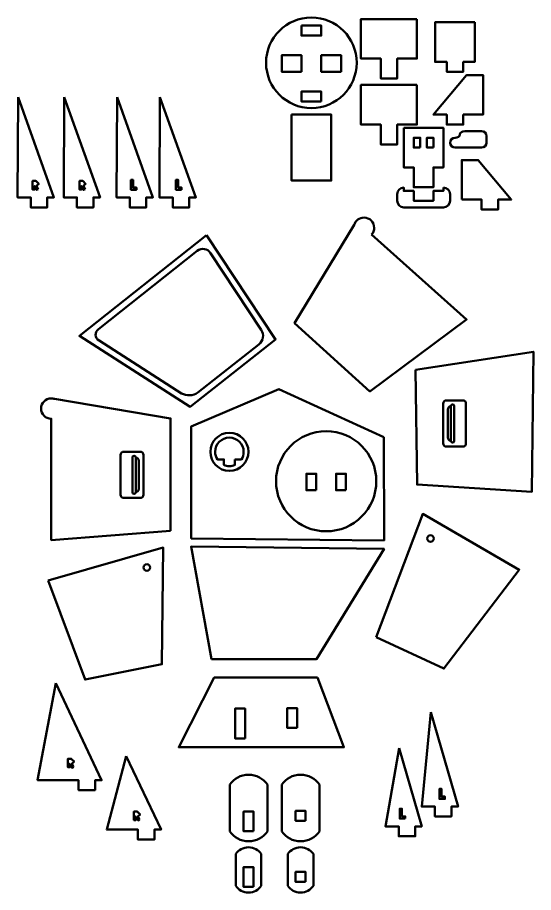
# Model space of a CAD drawing. Header units: inches. Extents: x 1117 to 1992, y -2324 to -585.
# Drawn here: x 1551.8 to 1708.2, y -855.2 to -589.9 of the extents above; entities that cross this region are included whole.
import ezdxf

# ---------------------------------------------------------------- set-up
doc = ezdxf.new("R2010")
doc.units = ezdxf.units.IN
doc.header["$MEASUREMENT"] = 0
doc.layers.add('Layer 1', color=7, linetype='Continuous')

# ---------------------------------------------------------------- blocks, each defined once
blk = doc.blocks.new('block 2')
at = {"layer": 'Layer 1', "color": 18, "lineweight": 50, "true_color": 0x010101}
blk.add_lwpolyline([(1609.12, -655.86), (1630.02, -687.55), (1604.18, -707.9), (1570.59, -686.4), (1609.12, -655.86)], dxfattribs=at)
at = {"layer": 'Layer 1', "color": 240, "lineweight": 50, "true_color": 0xec2227}
blk.add_open_spline([(1576.56, -687.85), (1575.17, -686.96), (1575.09, -685.39), (1576.38, -684.37), (1576.38, -684.37), (1606.3, -660.64), (1606.3, -660.64), (1607.6, -659.62), (1609.4, -659.91), (1610.31, -661.28), (1610.31, -661.28), (1625.69, -684.62), (1625.69, -684.62), (1626.59, -685.99), (1626.28, -687.95), (1624.98, -688.98), (1624.98, -688.98), (1606.41, -703.59), (1606.41, -703.59), (1605.12, -704.62), (1602.92, -704.72), (1601.53, -703.83), (1601.53, -703.83), (1576.56, -687.85), (1576.56, -687.85)], degree=3, knots=[0, 0, 0, 0, 1, 1, 1, 2, 2, 2, 3, 3, 3, 4, 4, 4, 5, 5, 5, 6, 6, 6, 7, 7, 7, 8, 8, 8, 8], dxfattribs=at)
blk = doc.blocks.new('block 3')
at = {"layer": 'Layer 1', "color": 18, "lineweight": 50, "true_color": 0x010101}
for points, knots in [([(1598.18, -745.56), (1598.18, -745.56), (1598.18, -711.41), (1598.18, -711.41), (1598.18, -711.41), (1563.03, -705.53), (1563.03, -705.53), (1562.72, -705.42), (1562.39, -705.36), (1562.04, -705.36), (1560.33, -705.36), (1558.95, -706.74), (1558.95, -708.45), (1558.95, -710.15), (1560.33, -711.53), (1562.04, -711.53), (1562.04, -711.53), (1562.04, -748.34), (1562.04, -748.34), (1562.04, -748.34), (1598.18, -745.56), (1598.18, -745.56)], [0, 0, 0, 0, 1, 1, 1, 2, 2, 2, 3, 3, 3, 4, 4, 4, 5, 5, 5, 6, 6, 6, 7, 7, 7, 7]), ([(1586.64, -733.82), (1586.64, -733.82), (1586.64, -723.25), (1586.64, -723.25), (1586.64, -722.97), (1586.87, -722.75), (1587.15, -722.75), (1587.42, -722.75), (1587.65, -722.97), (1587.65, -723.25), (1587.65, -723.25), (1587.65, -733.82), (1587.65, -733.82), (1587.65, -734.1), (1587.42, -734.32), (1587.15, -734.32), (1586.87, -734.32), (1586.64, -734.1), (1586.64, -733.82)], [0, 0, 0, 0, 1, 1, 1, 2, 2, 2, 3, 3, 3, 4, 4, 4, 5, 5, 5, 6, 6, 6, 6])]:
    blk.add_open_spline(points, degree=3, knots=knots, dxfattribs=at)
at = {"layer": 'Layer 1', "color": 240, "lineweight": 50, "true_color": 0xec2227}
for points, knots in [([(1589, -735.56), (1589.55, -735.56), (1590, -735.11), (1590, -734.56), (1590, -734.56), (1590, -722.52), (1590, -722.52), (1590, -721.97), (1589.55, -721.52), (1589, -721.52), (1589, -721.52), (1584.07, -721.52), (1584.07, -721.52), (1583.52, -721.52), (1583.07, -721.97), (1583.07, -722.52), (1583.07, -722.52), (1583.07, -734.56), (1583.07, -734.56), (1583.07, -735.11), (1583.52, -735.56), (1584.07, -735.56), (1584.07, -735.56), (1589, -735.56), (1589, -735.56)], [0, 0, 0, 0, 1, 1, 1, 2, 2, 2, 3, 3, 3, 4, 4, 4, 5, 5, 5, 6, 6, 6, 7, 7, 7, 8, 8, 8, 8]), ([(1587.53, -733.82), (1588.08, -733.82), (1588.53, -733.38), (1588.53, -732.82), (1588.53, -732.82), (1588.53, -724.25), (1588.53, -724.25), (1588.53, -723.7), (1588.08, -723.25), (1587.53, -723.25)], [0, 0, 0, 0, 1, 1, 1, 2, 2, 2, 3, 3, 3, 3])]:
    blk.add_open_spline(points, degree=3, knots=knots, dxfattribs=at)
blk = doc.blocks.new('block 4')
at = {"layer": 'Layer 1', "color": 18, "lineweight": 50, "true_color": 0x010101}
blk.add_lwpolyline([(1672.44, -696.69), (1672.9, -731.5), (1707.69, -733.69), (1708.15, -691.2), (1672.44, -696.69)], dxfattribs=at)
at = {"layer": 'Layer 1', "color": 240, "lineweight": 50, "true_color": 0xec2227}
for points, knots in [([(1681.78, -705.95), (1681.22, -705.95), (1680.78, -706.4), (1680.78, -706.95), (1680.78, -706.95), (1680.78, -718.99), (1680.78, -718.99), (1680.78, -719.54), (1681.22, -719.99), (1681.78, -719.99), (1681.78, -719.99), (1686.7, -719.99), (1686.7, -719.99), (1687.25, -719.99), (1687.7, -719.54), (1687.7, -718.99), (1687.7, -718.99), (1687.7, -706.95), (1687.7, -706.95), (1687.7, -706.4), (1687.25, -705.95), (1686.7, -705.95), (1686.7, -705.95), (1681.78, -705.95), (1681.78, -705.95)], [0, 0, 0, 0, 1, 1, 1, 2, 2, 2, 3, 3, 3, 4, 4, 4, 5, 5, 5, 6, 6, 6, 7, 7, 7, 8, 8, 8, 8]), ([(1683.25, -707.69), (1682.69, -707.69), (1682.25, -708.13), (1682.25, -708.69), (1682.25, -708.69), (1682.25, -717.26), (1682.25, -717.26), (1682.25, -717.81), (1682.69, -718.26), (1683.25, -718.26)], [0, 0, 0, 0, 1, 1, 1, 2, 2, 2, 3, 3, 3, 3])]:
    blk.add_open_spline(points, degree=3, knots=knots, dxfattribs=at)
at = {"layer": 'Layer 1', "color": 18, "lineweight": 50, "true_color": 0x010101}
blk.add_open_spline([(1684.13, -718.26), (1684.13, -718.54), (1683.9, -718.76), (1683.63, -718.76), (1683.35, -718.76), (1683.13, -718.54), (1683.13, -718.26), (1683.13, -718.26), (1683.13, -707.69), (1683.13, -707.69), (1683.13, -707.41), (1683.35, -707.19), (1683.63, -707.19), (1683.9, -707.19), (1684.13, -707.41), (1684.13, -707.69), (1684.13, -707.69), (1684.13, -718.26), (1684.13, -718.26)], degree=3, knots=[0, 0, 0, 0, 1, 1, 1, 2, 2, 2, 3, 3, 3, 4, 4, 4, 5, 5, 5, 6, 6, 6, 6], dxfattribs=at)
blk = doc.blocks.new('block 6')
at = {"layer": 'Layer 1', "color": 240, "lineweight": 50, "true_color": 0xec2227}
for points, knots in [([(1616.02, -715.8), (1619.2, -715.8), (1621.79, -718.38), (1621.79, -721.56), (1621.79, -724.75), (1619.2, -727.33), (1616.02, -727.33), (1612.83, -727.33), (1610.25, -724.75), (1610.25, -721.56), (1610.25, -718.38), (1612.83, -715.8), (1616.02, -715.8)], [0, 0, 0, 0, 1, 1, 1, 2, 2, 2, 3, 3, 3, 4, 4, 4, 4]), ([(1617.69, -723.88), (1617.69, -723.88), (1619.66, -723.88), (1619.66, -723.88), (1620.09, -723.21), (1620.34, -722.42), (1620.34, -721.57), (1620.34, -719.18), (1618.4, -717.24), (1616.02, -717.24), (1613.63, -717.24), (1611.7, -719.18), (1611.7, -721.57), (1611.7, -722.42), (1611.95, -723.21), (1612.37, -723.88), (1612.37, -723.88), (1614.34, -723.88), (1614.34, -723.88), (1614.34, -723.88), (1614.34, -725.55), (1614.34, -725.55), (1614.86, -725.77), (1615.42, -725.89), (1616.02, -725.89), (1616.61, -725.89), (1617.18, -725.77), (1617.69, -725.55), (1617.69, -725.55), (1617.69, -723.88), (1617.69, -723.88)], [0, 0, 0, 0, 1, 1, 1, 2, 2, 2, 3, 3, 3, 4, 4, 4, 5, 5, 5, 6, 6, 6, 7, 7, 7, 8, 8, 8, 9, 9, 9, 10, 10, 10, 10])]:
    blk.add_open_spline(points, degree=3, knots=knots, dxfattribs=at)
blk = doc.blocks.new('block 7')
at = {"layer": 'Layer 1', "color": 18, "lineweight": 50, "true_color": 0x010101}
blk.add_lwpolyline([(1561.12, -760.58), (1595.96, -750.59), (1595.57, -785.95), (1572.29, -790.63), (1561.12, -760.58)], dxfattribs=at)
at = {"layer": 'Layer 1', "color": 240, "lineweight": 50, "true_color": 0xec2227}
blk.add_open_spline([(1591, -755.64), (1591.55, -755.64), (1592, -756.08), (1592, -756.64), (1592, -757.19), (1591.55, -757.64), (1591, -757.64), (1590.44, -757.64), (1590, -757.19), (1590, -756.64), (1590, -756.08), (1590.44, -755.64), (1591, -755.64)], degree=3, knots=[0, 0, 0, 0, 1, 1, 1, 2, 2, 2, 3, 3, 3, 4, 4, 4, 4], dxfattribs=at)
blk = doc.blocks.new('block 8')
at = {"layer": 'Layer 1', "color": 18, "lineweight": 50, "true_color": 0x010101}
blk.add_lwpolyline([(1660.52, -777.75), (1674.61, -740.4), (1703.85, -757.3), (1681.03, -787.31), (1660.52, -777.75)], dxfattribs=at)
at = {"layer": 'Layer 1', "color": 240, "lineweight": 50, "true_color": 0xec2227}
blk.add_open_spline([(1676.95, -746.85), (1677.5, -746.85), (1677.94, -747.29), (1677.94, -747.85), (1677.94, -748.4), (1677.5, -748.85), (1676.95, -748.85), (1676.39, -748.85), (1675.95, -748.4), (1675.95, -747.85), (1675.95, -747.29), (1676.39, -746.85), (1676.95, -746.85)], degree=3, knots=[0, 0, 0, 0, 1, 1, 1, 2, 2, 2, 3, 3, 3, 4, 4, 4, 4], dxfattribs=at)

msp = doc.modelspace()

# ---------------------------------------------------------------- linework, layer by layer
at = {"layer": 'Layer 1', "color": 18, "lineweight": 50, "true_color": 0x010101}
for points in [[(1672.86, -590.33), (1655.86, -590.33), (1655.86, -602.33), (1661.86, -602.33), (1661.86, -608.33), (1666.86, -608.33), (1666.86, -602.33), (1672.86, -602.33), (1672.86, -590.33)], [(1690.36, -591.33), (1678.36, -591.33), (1678.36, -603.33), (1681.86, -603.33), (1681.86, -606.33), (1686.86, -606.33), (1686.86, -603.33), (1690.36, -603.33), (1690.36, -591.33)], [(1637.86, -592.33), (1643.86, -592.33), (1643.86, -595.33), (1637.86, -595.33), (1637.86, -592.33)], [(1637.86, -606.33), (1631.86, -606.33), (1631.86, -601.33), (1637.86, -601.33), (1637.86, -606.33)], [(1649.86, -606.33), (1643.86, -606.33), (1643.86, -601.33), (1649.86, -601.33), (1649.86, -606.33)], [(1686.86, -619.33), (1686.86, -622.33), (1681.86, -622.33), (1681.86, -619.33), (1677.86, -619.33), (1687.86, -607.33), (1692.86, -607.33), (1692.86, -619.33), (1686.86, -619.33)], [(1643.86, -615.33), (1637.86, -615.33), (1637.86, -612.33), (1643.86, -612.33), (1643.86, -615.33)], [(1672.86, -610.33), (1655.86, -610.33), (1655.86, -622.33), (1661.86, -622.33), (1661.86, -628.33), (1666.86, -628.33), (1666.86, -622.33), (1672.86, -622.33), (1672.86, -610.33)], [(1551.97, -614.01), (1551.82, -644.44), (1555.84, -644.44), (1555.84, -647.44), (1560.84, -647.44), (1560.84, -644.44), (1562.84, -644.44), (1551.97, -614.01)], [(1565.97, -614.01), (1565.82, -644.44), (1569.84, -644.44), (1569.84, -647.44), (1574.84, -647.44), (1574.84, -644.44), (1576.84, -644.44), (1565.97, -614.01)], [(1581.99, -614.01), (1581.84, -644.44), (1585.84, -644.44), (1585.84, -647.44), (1590.84, -647.44), (1590.84, -644.44), (1592.86, -644.44), (1581.99, -614.01)], [(1594.99, -614.01), (1594.84, -644.44), (1598.84, -644.44), (1598.84, -647.44), (1603.84, -647.44), (1603.84, -644.44), (1605.86, -644.44), (1594.99, -614.01)], [(1634.86, -619.33), (1646.86, -619.33), (1646.86, -639.33), (1634.86, -639.33), (1634.86, -619.33)], [(1668.86, -623.33), (1668.86, -635.33), (1671.86, -635.33), (1671.86, -641.33), (1677.86, -641.33), (1677.86, -635.33), (1680.86, -635.33), (1680.86, -623.33), (1668.86, -623.33)], [(1673.86, -629.33), (1671.86, -629.33), (1671.86, -626.33), (1673.86, -626.33), (1673.86, -629.33)], [(1677.86, -629.33), (1675.86, -629.33), (1675.86, -626.33), (1677.86, -626.33), (1677.86, -629.33)], [(1686.42, -645.09), (1686.42, -633.09), (1691.42, -633.09), (1701.41, -645.09), (1697.42, -645.09), (1697.42, -648.09), (1692.41, -648.09), (1692.41, -645.09), (1686.42, -645.09)], [(1587.84, -642.11), (1586.17, -642.11), (1586.17, -639.11), (1586.84, -639.11), (1586.84, -641.44), (1587.84, -641.44), (1587.84, -642.11), (1587.84, -642.11)], [(1601.51, -642.11), (1599.84, -642.11), (1599.84, -639.11), (1600.51, -639.11), (1600.51, -641.44), (1601.51, -641.44), (1601.51, -642.11)], [(1558.09, -641.91), (1557.58, -642.17), (1556.97, -640.95), (1556.97, -642.04), (1556.39, -642.04), (1556.39, -639.44), (1557.38, -639.44), (1558.24, -640.31), (1557.61, -640.94), (1558.09, -641.91)], [(1572.32, -641.91), (1571.81, -642.17), (1571.2, -640.95), (1571.2, -642.04), (1570.62, -642.04), (1570.62, -639.44), (1571.61, -639.44), (1572.47, -640.31), (1571.84, -640.94), (1572.32, -641.91)], [(1662.79, -717.07), (1630.98, -702.57), (1604.45, -713.84), (1604.45, -747.83), (1662.91, -748.42), (1662.79, -717.07)], [(1642.34, -733.2), (1639.34, -733.2), (1639.34, -728.2), (1642.34, -728.2), (1642.34, -733.2)], [(1651.34, -733.2), (1648.34, -733.2), (1648.34, -728.2), (1651.34, -728.2), (1651.34, -733.2)], [(1610.64, -784.39), (1604.43, -750.3), (1662.89, -751), (1642.46, -784.39), (1610.64, -784.39)], [(1642.74, -789.94), (1611.41, -789.94), (1600.68, -811.13), (1650.7, -811.13), (1642.74, -789.94)], [(1563.45, -791.7), (1557.88, -821.12), (1570.31, -821.12), (1570.31, -824.12), (1575.31, -824.12), (1575.31, -821.12), (1577.31, -821.12), (1563.45, -791.7)], [(1620.76, -808.44), (1617.76, -808.44), (1617.76, -799.39), (1620.76, -799.39), (1620.76, -808.44)], [(1636.55, -805.27), (1633.55, -805.27), (1633.55, -799.27), (1636.55, -799.27), (1636.55, -805.27)], [(1677.02, -800.53), (1674.29, -829.12), (1678.31, -829.12), (1678.31, -832.12), (1683.31, -832.12), (1683.31, -829.12), (1685.31, -829.12), (1677.02, -800.53)], [(1667.45, -811.38), (1663.29, -835.12), (1667.31, -835.12), (1667.31, -838.12), (1672.31, -838.12), (1672.31, -835.12), (1674.31, -835.12), (1667.45, -811.38)], [(1584.79, -813.86), (1578.84, -836.12), (1588.31, -836.12), (1588.31, -839.12), (1593.31, -839.12), (1593.31, -836.12), (1595.31, -836.12), (1584.79, -813.86)], [(1568.8, -817.09), (1568.28, -817.34), (1567.67, -816.13), (1567.67, -817.21), (1567.09, -817.21), (1567.09, -814.62), (1568.08, -814.62), (1568.94, -815.49), (1568.31, -816.12), (1568.8, -817.09)], [(1681.31, -826.79), (1679.64, -826.79), (1679.64, -823.79), (1680.31, -823.79), (1680.31, -826.12), (1681.31, -826.12), (1681.31, -826.79), (1681.31, -826.79)], [(1669.31, -832.79), (1667.64, -832.79), (1667.64, -829.79), (1668.31, -829.79), (1668.31, -832.12), (1669.31, -832.12), (1669.31, -832.79)], [(1588.79, -833.09), (1588.28, -833.34), (1587.67, -832.13), (1587.67, -833.22), (1587.09, -833.22), (1587.09, -830.62), (1588.08, -830.62), (1588.94, -831.49), (1588.31, -832.12), (1588.79, -833.09)], [(1623.33, -836.62), (1620.33, -836.62), (1620.33, -830.62), (1623.33, -830.62), (1623.33, -836.62)], [(1639.09, -833.44), (1636.09, -833.44), (1636.09, -830.44), (1639.09, -830.44), (1639.09, -833.44)], [(1623.32, -853.46), (1620.32, -853.46), (1620.32, -847.47), (1623.32, -847.47), (1623.32, -853.46)], [(1639.09, -851.96), (1636.09, -851.96), (1636.09, -848.96), (1639.09, -848.96), (1639.09, -851.96)]]:
    msp.add_lwpolyline(points, dxfattribs=at)
for points, knots in [([(1640.86, -589.87), (1633.28, -589.87), (1627.14, -596.02), (1627.14, -603.6), (1627.14, -611.18), (1633.28, -617.33), (1640.86, -617.33), (1648.45, -617.33), (1654.59, -611.18), (1654.59, -603.6), (1654.59, -596.02), (1648.45, -589.87), (1640.86, -589.87)], [0, 0, 0, 0, 1, 1, 1, 2, 2, 2, 3, 3, 3, 4, 4, 4, 4]), ([(1693.92, -625.83), (1693.92, -625), (1693.24, -624.33), (1692.42, -624.33), (1692.42, -624.33), (1687.36, -624.33), (1687.36, -624.33), (1686.54, -624.33), (1685.86, -624.78), (1685.86, -625.33), (1685.86, -625.88), (1685.2, -626.33), (1684.39, -626.33), (1683.58, -626.33), (1682.92, -627), (1682.92, -627.83), (1682.92, -628.65), (1683.59, -629.33), (1684.42, -629.33), (1684.42, -629.33), (1692.42, -629.33), (1692.42, -629.33), (1693.24, -629.33), (1693.92, -628.65), (1693.92, -627.83), (1693.92, -627.83), (1693.92, -625.83), (1693.92, -625.83)], [0, 0, 0, 0, 1, 1, 1, 2, 2, 2, 3, 3, 3, 4, 4, 4, 5, 5, 5, 6, 6, 6, 7, 7, 7, 8, 8, 8, 9, 9, 9, 9]), ([(1680.86, -641.44), (1680.86, -641.44), (1680.86, -642.44), (1680.86, -642.44), (1680.86, -642.44), (1677.86, -642.44), (1677.86, -642.44), (1677.86, -642.44), (1677.86, -645.44), (1677.86, -645.44), (1677.86, -645.44), (1671.86, -645.44), (1671.86, -645.44), (1671.86, -645.44), (1671.86, -642.44), (1671.86, -642.44), (1671.86, -642.44), (1668.86, -642.44), (1668.86, -642.44), (1668.86, -642.44), (1668.86, -641.44), (1668.86, -641.44), (1667.76, -641.44), (1666.86, -642.33), (1666.86, -643.44), (1666.86, -643.44), (1666.86, -645.44), (1666.86, -645.44), (1666.86, -646.54), (1667.76, -647.44), (1668.86, -647.44), (1668.86, -647.44), (1680.86, -647.44), (1680.86, -647.44), (1681.97, -647.44), (1682.86, -646.54), (1682.86, -645.44), (1682.86, -645.44), (1682.86, -643.44), (1682.86, -643.44), (1682.86, -642.33), (1681.97, -641.44), (1680.86, -641.44)], [0, 0, 0, 0, 1, 1, 1, 2, 2, 2, 3, 3, 3, 4, 4, 4, 5, 5, 5, 6, 6, 6, 7, 7, 7, 8, 8, 8, 9, 9, 9, 10, 10, 10, 11, 11, 11, 12, 12, 12, 13, 13, 13, 14, 14, 14, 14]), ([(1659.1, -655.66), (1659.59, -655.12), (1659.89, -654.4), (1659.89, -653.61), (1659.89, -651.91), (1658.51, -650.53), (1656.81, -650.53), (1655.4, -650.53), (1654.21, -651.48), (1653.84, -652.77), (1653.84, -652.77), (1635.76, -682.52), (1635.76, -682.52), (1635.76, -682.52), (1658.59, -703.25), (1658.59, -703.25), (1658.59, -703.25), (1687.86, -681.44), (1687.86, -681.44), (1687.86, -681.44), (1659.1, -655.66), (1659.1, -655.66)], [0, 0, 0, 0, 1, 1, 1, 2, 2, 2, 3, 3, 3, 4, 4, 4, 5, 5, 5, 6, 6, 6, 7, 7, 7, 7]), ([(1621.83, -819.48), (1619.47, -819.48), (1617.39, -820.66), (1616.14, -822.46), (1616.14, -822.46), (1616.14, -836.68), (1616.14, -836.68), (1617.39, -838.48), (1619.47, -839.66), (1621.83, -839.66), (1624.19, -839.66), (1626.28, -838.48), (1627.53, -836.68), (1627.53, -836.68), (1627.53, -822.46), (1627.53, -822.46), (1626.27, -820.66), (1624.19, -819.48), (1621.83, -819.48)], [0, 0, 0, 0, 1, 1, 1, 2, 2, 2, 3, 3, 3, 4, 4, 4, 5, 5, 5, 6, 6, 6, 6]), ([(1637.59, -819.48), (1635.23, -819.48), (1633.15, -820.66), (1631.89, -822.46), (1631.89, -822.46), (1631.89, -836.68), (1631.89, -836.68), (1633.15, -838.48), (1635.23, -839.66), (1637.59, -839.66), (1639.95, -839.66), (1642.03, -838.48), (1643.28, -836.68), (1643.28, -836.68), (1643.28, -822.46), (1643.28, -822.46), (1642.03, -820.66), (1639.95, -819.48), (1637.59, -819.48)], [0, 0, 0, 0, 1, 1, 1, 2, 2, 2, 3, 3, 3, 4, 4, 4, 5, 5, 5, 6, 6, 6, 6]), ([(1621.82, -841.47), (1620.21, -841.47), (1618.8, -842.27), (1617.95, -843.5), (1617.95, -843.5), (1617.95, -853.15), (1617.95, -853.15), (1618.8, -854.38), (1620.21, -855.18), (1621.82, -855.18), (1623.42, -855.18), (1624.84, -854.38), (1625.69, -853.15), (1625.69, -853.15), (1625.69, -843.5), (1625.69, -843.5), (1624.83, -842.27), (1623.42, -841.47), (1621.82, -841.47)], [0, 0, 0, 0, 1, 1, 1, 2, 2, 2, 3, 3, 3, 4, 4, 4, 5, 5, 5, 6, 6, 6, 6]), ([(1637.59, -841.47), (1635.98, -841.47), (1634.57, -842.27), (1633.72, -843.5), (1633.72, -843.5), (1633.72, -853.15), (1633.72, -853.15), (1634.57, -854.38), (1635.98, -855.18), (1637.59, -855.18), (1639.19, -855.18), (1640.61, -854.38), (1641.46, -853.15), (1641.46, -853.15), (1641.46, -843.5), (1641.46, -843.5), (1640.61, -842.27), (1639.19, -841.47), (1637.59, -841.47)], [0, 0, 0, 0, 1, 1, 1, 2, 2, 2, 3, 3, 3, 4, 4, 4, 5, 5, 5, 6, 6, 6, 6])]:
    msp.add_open_spline(points, degree=3, knots=knots, dxfattribs=at)
at = {"layer": 'Layer 1', "color": 240, "lineweight": 50, "true_color": 0xec2227}
msp.add_open_spline([(1645.34, -715.29), (1653.73, -715.29), (1660.52, -722.09), (1660.52, -730.47), (1660.52, -738.86), (1653.73, -745.66), (1645.34, -745.66), (1636.96, -745.66), (1630.16, -738.86), (1630.16, -730.47), (1630.16, -722.09), (1636.96, -715.29), (1645.34, -715.29)], degree=3, knots=[0, 0, 0, 0, 1, 1, 1, 2, 2, 2, 3, 3, 3, 4, 4, 4, 4], dxfattribs=at)

# ---------------------------------------------------------------- block references
at = {"layer": 'Layer 1'}
for name in ['block 2', 'block 4', 'block 3', 'block 6', 'block 8', 'block 7']:
    msp.add_blockref(name, (0, 0), dxfattribs=at)

doc.saveas('drawing.dxf')
